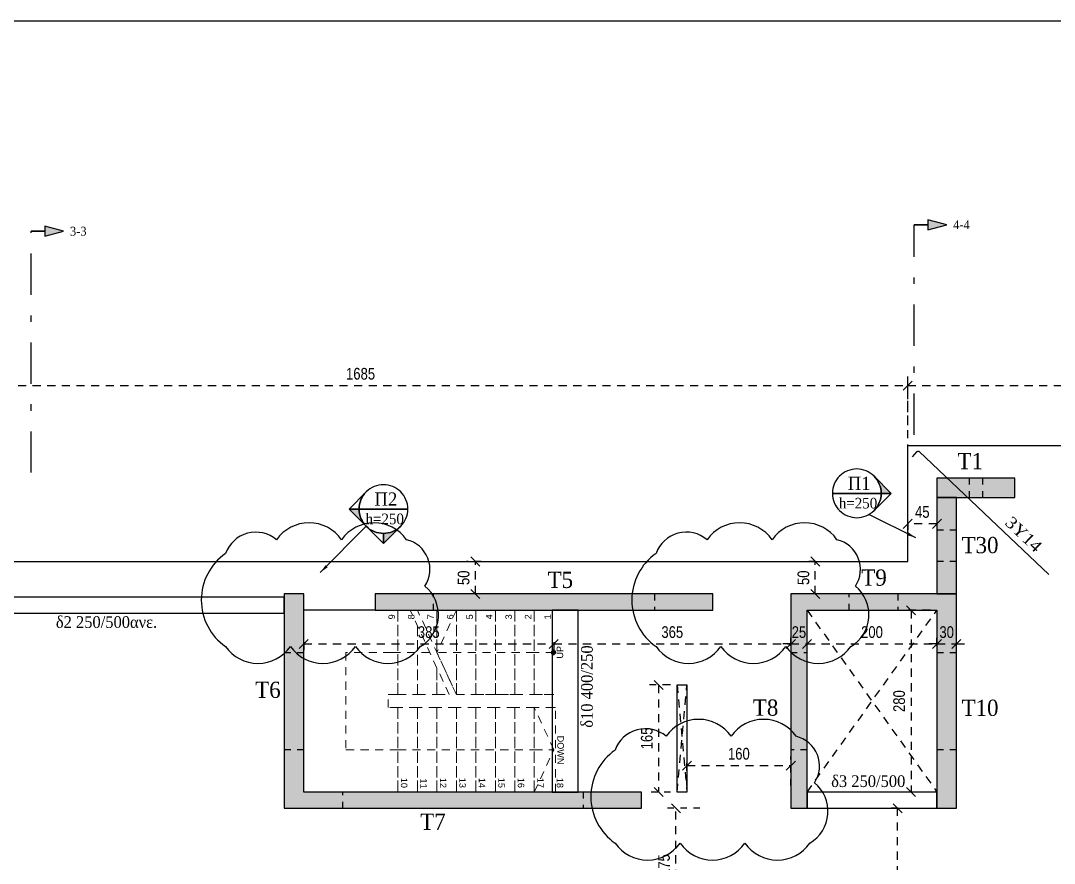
# Model space of a CAD drawing. Header units: millimetres. Extents: x -2171 to 1563, y -1758 to -1505.
# Drawn here: x 66.8 to 82.72, y -1603.23 to -1590.25 of the extents above; entities that cross this region are included whole.
import ezdxf
from ezdxf.enums import TextEntityAlignment as Align

# ---------------------------------------------------------------- set-up
doc = ezdxf.new("R2010")
doc.units = ezdxf.units.MM
doc.header["$PDMODE"] = 32
for name, pattern in [('DASHDOT', [25.4, 12.7, -6.35, 0, -6.35]), ('DASHED2', [0.375, 0.25, -0.125]), ('DOT', [0.025, 0, -0.025]), ('HIDDEN', [0.375, 0.25, -0.125]), ('HIDDEN2', [0.1875, 0.125, -0.0625])]:
    doc.linetypes.add(name, pattern=pattern)
doc.layers.get('Defpoints').update_dxf_attribs({"color": 6})
for name, color, linetype in [('-S_TEXT', 3, 'Continuous'), ('athinas comments', 10, 'Continuous'), ('DIASTASEIS', 7, 'Continuous'), ('Fill_Col', 7, 'Continuous'), ('Geo_Beam', 7, 'Continuous'), ('Geo_Col', 7, 'Continuous'), ('Geo_Lines', 7, 'Continuous'), ('Rods_Slab_0', 7, 'Continuous'), ('Sect_Line_Symbol', 7, 'Continuous'), ('STAIRS', 9, 'Continuous'), ('Text_Beam', 7, 'Continuous'), ('Text_Col_-1', 7, 'Continuous'), ('Text_Reinf_Slab_0', 7, 'Continuous'), ('Text_Slab', 7, 'Continuous')]:
    doc.layers.add(name, color=color, linetype=linetype)
doc.layers.add('A-ANNO-DIMS', color=1, linetype='Continuous', lineweight=9)
doc.styles.add('1-100', font='arial.ttf', dxfattribs={"width": 0.8})
doc.styles.add('GENERATED_STYLE_1', font='arial.ttf')
doc.styles.add('S1TmsNwRmn1088_b_934_161', font='times.ttf', dxfattribs={"width": 0.933629, "height": 0.10875})
doc.styles.add('S1TmsNwRmn11_b_1089_161', font='times.ttf', dxfattribs={"width": 1.089234, "height": 0.001087})
doc.styles.add('S1TmsNwRmn11_b_934_161', font='times.ttf', dxfattribs={"width": 0.933629, "height": 0.001087})
doc.styles.add('S1TmsNwRmn1359_b_934_161', font='times.ttf', dxfattribs={"width": 0.933629, "height": 0.135937})
doc.dimstyles.new('Copy of 1-100', dxfattribs={"dimtxt": 0.18, "dimasz": 0.14, "dimexe": 0.14, "dimexo": 0.1, "dimgap": 0.09, "dimtad": 1, "dimdec": 0, "dimlfac": 100, "dimrnd": 5, "dimzin": 5, "dimdsep": 46, "dimtxsty": '1-100', "dimblk": 'OBLIQUE', "dimcen": 0.09, "dimclrd": 1, "dimclre": 1, "dimclrt": 2, "dimadec": 0, "dimazin": 0, "dimtfac": 1, "dimtdec": 0, "dimtix": 1, "dimtmove": 2, "dimatfit": 3, "dimfxl": 5, "dimfxlon": 1, "dimtolj": 1, "dimtzin": 5, "dimarcsym": 0})

# ---------------------------------------------------------------- blocks, each defined once
blk = doc.blocks.new('Label_Όροφος 4-RC_XSN2633_1766')
at = {"layer": 'Text_Slab'}
blk.add_hatch(color=174, dxfattribs=at).paths.add_polyline_path([(0.177, 0.177, -0.198912), (0.25, 0), (0.354, 0)])
at = {"layer": 'Text_Slab', "color": 174}
for points in [[(-0.25, 0, 0.414214), (0, -0.25, 0.414214), (0.25, 0, 0.414214), (0, 0.25, 0.414214)], [(0.177, 0.177, -0.198912), (0.25, 0), (0.354, 0)], [(0.25, 0, -0.198912), (0.177, -0.177), (0.354, 0)]]:
    blk.add_lwpolyline(points, format="xyb", close=True, dxfattribs=at)
blk.add_lwpolyline([(0.25, 0), (-0.25, 0)], close=True, dxfattribs=at)
blk = doc.blocks.new('Label_Όροφος 4-RC_XSN2633_1767')
at = {"layer": 'Text_Slab'}
for points in [[(-0.177, -0.177, -0.198912), (-0.25, 0), (-0.354, 0)], [(0.177, -0.177, -0.198912), (0, -0.25), (0, -0.354)]]:
    blk.add_hatch(color=174, dxfattribs=at).paths.add_polyline_path(points)
at = {"layer": 'Text_Slab', "color": 174}
for points in [[(-0.25, 0, 0.414214), (0, -0.25, 0.414214), (0.25, 0, 0.414214), (0, 0.25, 0.414214)], [(-0.25, 0, -0.198912), (-0.177, 0.177), (-0.354, 0)], [(-0.177, -0.177, -0.198912), (-0.25, 0), (-0.354, 0)], [(0, -0.25, -0.198912), (-0.177, -0.177), (0, -0.354)], [(0.177, -0.177, -0.198912), (0, -0.25), (0, -0.354)]]:
    blk.add_lwpolyline(points, format="xyb", close=True, dxfattribs=at)
blk.add_lwpolyline([(0.25, 0), (-0.25, 0)], close=True, dxfattribs=at)
blk = doc.blocks.new('_Oblique')
at = {"color": 0, "linetype": 'ByBlock', "lineweight": -2}
blk.add_line((-0.5, -0.5), (0.5, 0.5), dxfattribs=at)
blk = doc.blocks.new('*D279')
at = {"layer": 'A-ANNO-DIMS', "color": 1, "linetype": 'HIDDEN', "lineweight": -2, "ltscale": 0.5, "transparency": 16777216}
blk.add_line((80.809, -1599.33), (80.37, -1599.33), dxfattribs=at)
at = {"layer": 'A-ANNO-DIMS', "color": 1, "linetype": 'DASHED2', "lineweight": -2, "ltscale": 0.5, "transparency": 16777216}
blk.add_line((80.51, -1599.33), (80.51, -1602.13), dxfattribs=at)
at = {"layer": 'A-ANNO-DIMS', "color": 1, "linetype": 'HIDDEN2', "lineweight": -2, "ltscale": 0.5, "transparency": 16777216}
blk.add_line((80.809, -1602.13), (80.37, -1602.13), dxfattribs=at)
at = {"layer": 'Defpoints', "color": 0, "ltscale": 0.5, "transparency": 16777216}
for p in [(80.909, -1599.33), (80.51, -1602.13), (80.909, -1602.13)]:
    blk.add_point(p, dxfattribs=at)
at = {"layer": 'A-ANNO-DIMS', "color": 1, "lineweight": -2, "ltscale": 0.5, "transparency": 16777216, "xscale": 0.14, "yscale": 0.14, "zscale": 0.14}
for p, rotation in [((80.51, -1599.33), 90), ((80.51, -1602.13), 270)]:
    blk.add_blockref('_Oblique', p, dxfattribs=dict(at, rotation=rotation))
at = {"layer": 'A-ANNO-DIMS', "color": 2, "ltscale": 0.5, "transparency": 16777216, "insert": (80.328, -1600.73), "char_height": 0.18, "attachment_point": 5, "rotation": 90, "style": '1-100'}
blk.add_mtext('\\A1;280', dxfattribs=at)
blk = doc.blocks.new('*D280')
at = {"layer": 'A-ANNO-DIMS', "color": 1, "linetype": 'HIDDEN', "lineweight": -2, "ltscale": 0.5, "transparency": 16777216}
blk.add_line((71.159, -1599.82), (71.159, -1599.99), dxfattribs=at)
at = {"layer": 'A-ANNO-DIMS', "color": 1, "linetype": 'DASHED2', "lineweight": -2, "ltscale": 0.5, "transparency": 16777216}
blk.add_line((71.159, -1599.85), (75.009, -1599.85), dxfattribs=at)
at = {"layer": 'A-ANNO-DIMS', "color": 1, "linetype": 'HIDDEN2', "lineweight": -2, "ltscale": 0.5, "transparency": 16777216}
blk.add_line((75.009, -1599.82), (75.009, -1599.99), dxfattribs=at)
at = {"layer": 'Defpoints', "color": 0, "ltscale": 0.5, "transparency": 16777216}
for p in [(71.159, -1599.72), (75.009, -1599.72), (75.009, -1599.85)]:
    blk.add_point(p, dxfattribs=at)
at = {"layer": 'A-ANNO-DIMS', "color": 1, "lineweight": -2, "ltscale": 0.5, "transparency": 16777216, "xscale": 0.14, "yscale": 0.14, "zscale": 0.14, "rotation": 180}
blk.add_blockref('_Oblique', (71.159, -1599.85), dxfattribs=at)
at = {"layer": 'A-ANNO-DIMS', "color": 1, "lineweight": -2, "ltscale": 0.5, "transparency": 16777216, "xscale": 0.14, "yscale": 0.14, "zscale": 0.14}
blk.add_blockref('_Oblique', (75.009, -1599.85), dxfattribs=at)
at = {"layer": 'A-ANNO-DIMS', "color": 2, "ltscale": 0.5, "transparency": 16777216, "insert": (73.084, -1599.668), "char_height": 0.18, "attachment_point": 5, "style": '1-100'}
blk.add_mtext('\\A1;385', dxfattribs=at)
blk = doc.blocks.new('*D281')
at = {"layer": 'A-ANNO-DIMS', "color": 1, "linetype": 'HIDDEN2', "lineweight": -2, "ltscale": 0.5, "transparency": 16777216}
blk.add_line((78.659, -1599.88), (78.659, -1599.71), dxfattribs=at)
at = {"layer": 'A-ANNO-DIMS', "color": 1, "linetype": 'HIDDEN', "lineweight": -2, "ltscale": 0.5, "transparency": 16777216}
blk.add_line((75.009, -1599.82), (75.009, -1599.99), dxfattribs=at)
at = {"layer": 'A-ANNO-DIMS', "color": 1, "linetype": 'DASHED2', "lineweight": -2, "ltscale": 0.5, "transparency": 16777216}
blk.add_line((75.009, -1599.85), (78.659, -1599.85), dxfattribs=at)
at = {"layer": 'Defpoints', "color": 0, "ltscale": 0.5, "transparency": 16777216}
for p in [(75.009, -1599.72), (78.659, -1599.85), (78.659, -1599.98)]:
    blk.add_point(p, dxfattribs=at)
at = {"layer": 'A-ANNO-DIMS', "color": 1, "lineweight": -2, "ltscale": 0.5, "transparency": 16777216, "xscale": 0.14, "yscale": 0.14, "zscale": 0.14, "rotation": 180}
blk.add_blockref('_Oblique', (75.009, -1599.85), dxfattribs=at)
at = {"layer": 'A-ANNO-DIMS', "color": 1, "lineweight": -2, "ltscale": 0.5, "transparency": 16777216, "xscale": 0.14, "yscale": 0.14, "zscale": 0.14}
blk.add_blockref('_Oblique', (78.659, -1599.85), dxfattribs=at)
at = {"layer": 'A-ANNO-DIMS', "color": 2, "ltscale": 0.5, "transparency": 16777216, "insert": (76.834, -1599.668), "char_height": 0.18, "attachment_point": 5, "style": '1-100'}
blk.add_mtext('\\A1;365', dxfattribs=at)
blk = doc.blocks.new('*D282')
at = {"layer": 'A-ANNO-DIMS', "color": 1, "linetype": 'HIDDEN', "lineweight": -2, "ltscale": 0.5, "transparency": 16777216}
blk.add_line((78.659, -1599.88), (78.659, -1599.71), dxfattribs=at)
at = {"layer": 'A-ANNO-DIMS', "color": 1, "linetype": 'HIDDEN2', "lineweight": -2, "ltscale": 0.5, "transparency": 16777216}
blk.add_line((78.909, -1599.88), (78.909, -1599.71), dxfattribs=at)
at = {"layer": 'A-ANNO-DIMS', "color": 1, "linetype": 'DASHED2', "lineweight": -2, "ltscale": 0.5, "transparency": 16777216}
for p, q in [((78.659, -1599.85), (78.519, -1599.85)), ((78.659, -1599.85), (78.909, -1599.85)), ((78.909, -1599.85), (79.049, -1599.85))]:
    blk.add_line(p, q, dxfattribs=at)
at = {"layer": 'Defpoints', "color": 0, "ltscale": 0.5, "transparency": 16777216}
for p in [(78.909, -1599.85), (78.659, -1599.98), (78.909, -1599.98)]:
    blk.add_point(p, dxfattribs=at)
at = {"layer": 'A-ANNO-DIMS', "color": 1, "lineweight": -2, "ltscale": 0.5, "transparency": 16777216, "xscale": 0.14, "yscale": 0.14, "zscale": 0.14}
blk.add_blockref('_Oblique', (78.659, -1599.85), dxfattribs=at)
at = {"layer": 'A-ANNO-DIMS', "color": 1, "lineweight": -2, "ltscale": 0.5, "transparency": 16777216, "xscale": 0.14, "yscale": 0.14, "zscale": 0.14, "rotation": 180}
blk.add_blockref('_Oblique', (78.909, -1599.85), dxfattribs=at)
at = {"layer": 'A-ANNO-DIMS', "color": 2, "ltscale": 0.5, "transparency": 16777216, "insert": (78.784, -1599.668), "char_height": 0.18, "attachment_point": 5, "style": '1-100'}
blk.add_mtext('\\A1;25', dxfattribs=at)
blk = doc.blocks.new('*D283')
at = {"layer": 'A-ANNO-DIMS', "color": 1, "linetype": 'HIDDEN', "lineweight": -2, "ltscale": 0.5, "transparency": 16777216}
blk.add_line((78.909, -1599.88), (78.909, -1599.71), dxfattribs=at)
at = {"layer": 'A-ANNO-DIMS', "color": 1, "linetype": 'HIDDEN2', "lineweight": -2, "ltscale": 0.5, "transparency": 16777216}
blk.add_line((80.909, -1599.88), (80.909, -1599.71), dxfattribs=at)
at = {"layer": 'A-ANNO-DIMS', "color": 1, "linetype": 'DASHED2', "lineweight": -2, "ltscale": 0.5, "transparency": 16777216}
blk.add_line((78.909, -1599.85), (80.909, -1599.85), dxfattribs=at)
at = {"layer": 'Defpoints', "color": 0, "ltscale": 0.5, "transparency": 16777216}
for p in [(80.909, -1599.85), (78.909, -1599.98), (80.909, -1599.98)]:
    blk.add_point(p, dxfattribs=at)
at = {"layer": 'A-ANNO-DIMS', "color": 1, "lineweight": -2, "ltscale": 0.5, "transparency": 16777216, "xscale": 0.14, "yscale": 0.14, "zscale": 0.14, "rotation": 180}
blk.add_blockref('_Oblique', (78.909, -1599.85), dxfattribs=at)
at = {"layer": 'A-ANNO-DIMS', "color": 1, "lineweight": -2, "ltscale": 0.5, "transparency": 16777216, "xscale": 0.14, "yscale": 0.14, "zscale": 0.14}
blk.add_blockref('_Oblique', (80.909, -1599.85), dxfattribs=at)
at = {"layer": 'A-ANNO-DIMS', "color": 2, "ltscale": 0.5, "transparency": 16777216, "insert": (79.909, -1599.668), "char_height": 0.18, "attachment_point": 5, "style": '1-100'}
blk.add_mtext('\\A1;200', dxfattribs=at)
blk = doc.blocks.new('*D284')
at = {"layer": 'A-ANNO-DIMS', "color": 1, "linetype": 'HIDDEN', "lineweight": -2, "ltscale": 0.5, "transparency": 16777216}
blk.add_line((80.909, -1599.88), (80.909, -1599.71), dxfattribs=at)
at = {"layer": 'A-ANNO-DIMS', "color": 1, "linetype": 'HIDDEN2', "lineweight": -2, "ltscale": 0.5, "transparency": 16777216}
blk.add_line((81.209, -1599.88), (81.209, -1599.71), dxfattribs=at)
at = {"layer": 'A-ANNO-DIMS', "color": 1, "linetype": 'DASHED2', "lineweight": -2, "ltscale": 0.5, "transparency": 16777216}
for p, q in [((80.909, -1599.85), (80.769, -1599.85)), ((80.909, -1599.85), (81.209, -1599.85)), ((81.209, -1599.85), (81.349, -1599.85))]:
    blk.add_line(p, q, dxfattribs=at)
at = {"layer": 'Defpoints', "color": 0, "ltscale": 0.5, "transparency": 16777216}
for p in [(81.209, -1599.85), (80.909, -1599.98), (81.209, -1599.98)]:
    blk.add_point(p, dxfattribs=at)
at = {"layer": 'A-ANNO-DIMS', "color": 1, "lineweight": -2, "ltscale": 0.5, "transparency": 16777216, "xscale": 0.14, "yscale": 0.14, "zscale": 0.14}
blk.add_blockref('_Oblique', (80.909, -1599.85), dxfattribs=at)
at = {"layer": 'A-ANNO-DIMS', "color": 1, "lineweight": -2, "ltscale": 0.5, "transparency": 16777216, "xscale": 0.14, "yscale": 0.14, "zscale": 0.14, "rotation": 180}
blk.add_blockref('_Oblique', (81.209, -1599.85), dxfattribs=at)
at = {"layer": 'A-ANNO-DIMS', "color": 2, "ltscale": 0.5, "transparency": 16777216, "insert": (81.059, -1599.668), "char_height": 0.18, "attachment_point": 5, "style": '1-100'}
blk.add_mtext('\\A1;30', dxfattribs=at)
blk = doc.blocks.new('*D286')
at = {"layer": 'A-ANNO-DIMS', "color": 1, "linetype": 'HIDDEN2', "lineweight": -2, "ltscale": 0.5, "transparency": 16777216}
blk.add_line((77.259, -1602.38), (76.75, -1602.38), dxfattribs=at)
at = {"layer": 'A-ANNO-DIMS', "color": 1, "linetype": 'DASHED2', "lineweight": -2, "ltscale": 0.5, "transparency": 16777216}
blk.add_line((76.89, -1604.13), (76.89, -1602.38), dxfattribs=at)
at = {"layer": 'A-ANNO-DIMS', "color": 1, "linetype": 'HIDDEN', "lineweight": -2, "ltscale": 0.5, "transparency": 16777216}
blk.add_line((77.259, -1604.13), (76.75, -1604.13), dxfattribs=at)
at = {"layer": 'Defpoints', "color": 0, "ltscale": 0.5, "transparency": 16777216}
for p in [(76.89, -1602.38), (77.359, -1602.38), (77.359, -1604.13)]:
    blk.add_point(p, dxfattribs=at)
at = {"layer": 'A-ANNO-DIMS', "color": 1, "lineweight": -2, "ltscale": 0.5, "transparency": 16777216, "xscale": 0.14, "yscale": 0.14, "zscale": 0.14}
for p, rotation in [((76.89, -1602.38), 90), ((76.89, -1604.13), 270)]:
    blk.add_blockref('_Oblique', p, dxfattribs=dict(at, rotation=rotation))
at = {"layer": 'A-ANNO-DIMS', "color": 2, "ltscale": 0.5, "transparency": 16777216, "insert": (76.708, -1603.255), "char_height": 0.18, "attachment_point": 5, "rotation": 90, "style": '1-100'}
blk.add_mtext('\\A1;175', dxfattribs=at)
blk = doc.blocks.new('*D300')
at = {"layer": 'A-ANNO-DIMS', "color": 1, "linetype": 'HIDDEN', "lineweight": -2, "ltscale": 0.5, "transparency": 16777216}
blk.add_line((77.059, -1602.03), (77.059, -1601.584), dxfattribs=at)
at = {"layer": 'A-ANNO-DIMS', "color": 1, "linetype": 'HIDDEN2', "lineweight": -2, "ltscale": 0.5, "transparency": 16777216}
blk.add_line((78.659, -1602.03), (78.659, -1601.584), dxfattribs=at)
at = {"layer": 'A-ANNO-DIMS', "color": 1, "linetype": 'DASHED2', "lineweight": -2, "ltscale": 0.5, "transparency": 16777216}
blk.add_line((77.059, -1601.724), (78.659, -1601.724), dxfattribs=at)
at = {"layer": 'Defpoints', "color": 0, "ltscale": 0.5, "transparency": 16777216}
for p in [(78.659, -1601.724), (77.059, -1602.13), (78.659, -1602.13)]:
    blk.add_point(p, dxfattribs=at)
at = {"layer": 'A-ANNO-DIMS', "color": 1, "lineweight": -2, "ltscale": 0.5, "transparency": 16777216, "xscale": 0.14, "yscale": 0.14, "zscale": 0.14, "rotation": 180}
blk.add_blockref('_Oblique', (77.059, -1601.724), dxfattribs=at)
at = {"layer": 'A-ANNO-DIMS', "color": 1, "lineweight": -2, "ltscale": 0.5, "transparency": 16777216, "xscale": 0.14, "yscale": 0.14, "zscale": 0.14}
blk.add_blockref('_Oblique', (78.659, -1601.724), dxfattribs=at)
at = {"layer": 'A-ANNO-DIMS', "color": 2, "ltscale": 0.5, "transparency": 16777216, "insert": (77.859, -1601.542), "char_height": 0.18, "attachment_point": 5, "style": '1-100'}
blk.add_mtext('\\A1;160', dxfattribs=at)
blk = doc.blocks.new('*D301')
at = {"layer": 'A-ANNO-DIMS', "color": 1, "linetype": 'HIDDEN', "lineweight": -2, "ltscale": 0.5, "transparency": 16777216}
blk.add_line((76.809, -1600.48), (76.484, -1600.48), dxfattribs=at)
at = {"layer": 'A-ANNO-DIMS', "color": 1, "linetype": 'DASHED2', "lineweight": -2, "ltscale": 0.5, "transparency": 16777216}
blk.add_line((76.624, -1600.48), (76.624, -1602.13), dxfattribs=at)
at = {"layer": 'A-ANNO-DIMS', "color": 1, "linetype": 'HIDDEN2', "lineweight": -2, "ltscale": 0.5, "transparency": 16777216}
blk.add_line((76.809, -1602.13), (76.484, -1602.13), dxfattribs=at)
at = {"layer": 'Defpoints', "color": 0, "ltscale": 0.5, "transparency": 16777216}
for p in [(76.909, -1600.48), (76.624, -1602.13), (76.909, -1602.13)]:
    blk.add_point(p, dxfattribs=at)
at = {"layer": 'A-ANNO-DIMS', "color": 1, "lineweight": -2, "ltscale": 0.5, "transparency": 16777216, "xscale": 0.14, "yscale": 0.14, "zscale": 0.14}
for p, rotation in [((76.624, -1600.48), 90), ((76.624, -1602.13), 270)]:
    blk.add_blockref('_Oblique', p, dxfattribs=dict(at, rotation=rotation))
at = {"layer": 'A-ANNO-DIMS', "color": 2, "ltscale": 0.5, "transparency": 16777216, "insert": (76.442, -1601.305), "char_height": 0.18, "attachment_point": 5, "rotation": 90, "style": '1-100'}
blk.add_mtext('\\A1;165', dxfattribs=at)
blk = doc.blocks.new('*D706')
at = {"layer": 'Defpoints', "color": 0, "ltscale": 0.5, "transparency": 16777216}
for p in [(73.803, -1598.58), (73.993, -1598.58), (73.993, -1599.08)]:
    blk.add_point(p, dxfattribs=at)
at = {"layer": 'DIASTASEIS', "color": 1, "linetype": 'HIDDEN2', "lineweight": -2, "ltscale": 0.5, "transparency": 16777216}
blk.add_line((73.893, -1598.58), (73.663, -1598.58), dxfattribs=at)
at = {"layer": 'DIASTASEIS', "color": 1, "linetype": 'DASHED2', "lineweight": -2, "ltscale": 0.5, "transparency": 16777216}
blk.add_line((73.803, -1599.08), (73.803, -1598.58), dxfattribs=at)
at = {"layer": 'DIASTASEIS', "color": 1, "linetype": 'HIDDEN', "lineweight": -2, "ltscale": 0.5, "transparency": 16777216}
blk.add_line((73.893, -1599.08), (73.663, -1599.08), dxfattribs=at)
at = {"layer": 'DIASTASEIS', "color": 1, "lineweight": -2, "ltscale": 0.5, "transparency": 16777216, "xscale": 0.14, "yscale": 0.14, "zscale": 0.14}
for p, rotation in [((73.803, -1598.58), 90), ((73.803, -1599.08), 270)]:
    blk.add_blockref('_Oblique', p, dxfattribs=dict(at, rotation=rotation))
at = {"layer": 'DIASTASEIS', "color": 2, "ltscale": 0.5, "transparency": 16777216, "insert": (73.621, -1598.83), "char_height": 0.18, "attachment_point": 5, "rotation": 90, "style": '1-100'}
blk.add_mtext('\\A1;50', dxfattribs=at)
blk = doc.blocks.new('*D707')
at = {"layer": 'Defpoints', "color": 0, "ltscale": 0.5, "transparency": 16777216}
for p in [(79.036, -1598.58), (79.109, -1598.58), (79.109, -1599.08)]:
    blk.add_point(p, dxfattribs=at)
at = {"layer": 'DIASTASEIS', "color": 1, "linetype": 'HIDDEN2', "lineweight": -2, "ltscale": 0.5, "transparency": 16777216}
blk.add_line((79.036, -1598.58), (78.896, -1598.58), dxfattribs=at)
at = {"layer": 'DIASTASEIS', "color": 1, "linetype": 'DASHED2', "lineweight": -2, "ltscale": 0.5, "transparency": 16777216}
blk.add_line((79.036, -1599.08), (79.036, -1598.58), dxfattribs=at)
at = {"layer": 'DIASTASEIS', "color": 1, "linetype": 'HIDDEN', "lineweight": -2, "ltscale": 0.5, "transparency": 16777216}
blk.add_line((79.036, -1599.08), (78.896, -1599.08), dxfattribs=at)
at = {"layer": 'DIASTASEIS', "color": 1, "lineweight": -2, "ltscale": 0.5, "transparency": 16777216, "xscale": 0.14, "yscale": 0.14, "zscale": 0.14}
for p, rotation in [((79.036, -1598.58), 90), ((79.036, -1599.08), 270)]:
    blk.add_blockref('_Oblique', p, dxfattribs=dict(at, rotation=rotation))
at = {"layer": 'DIASTASEIS', "color": 2, "ltscale": 0.5, "transparency": 16777216, "insert": (78.854, -1598.83), "char_height": 0.18, "attachment_point": 5, "rotation": 90, "style": '1-100'}
blk.add_mtext('\\A1;50', dxfattribs=at)
blk = doc.blocks.new('*D708')
at = {"layer": 'Defpoints', "color": 0, "ltscale": 0.5, "transparency": 16777216}
for p in [(80.459, -1597.932), (80.459, -1597.999), (80.909, -1597.932)]:
    blk.add_point(p, dxfattribs=at)
at = {"layer": 'DIASTASEIS', "color": 1, "linetype": 'HIDDEN2', "lineweight": -2, "ltscale": 0.5, "transparency": 16777216}
blk.add_line((80.459, -1597.999), (80.459, -1598.139), dxfattribs=at)
at = {"layer": 'DIASTASEIS', "color": 1, "linetype": 'DASHED2', "lineweight": -2, "ltscale": 0.5, "transparency": 16777216}
blk.add_line((80.909, -1597.999), (80.459, -1597.999), dxfattribs=at)
at = {"layer": 'DIASTASEIS', "color": 1, "linetype": 'HIDDEN', "lineweight": -2, "ltscale": 0.5, "transparency": 16777216}
blk.add_line((80.909, -1597.999), (80.909, -1598.139), dxfattribs=at)
at = {"layer": 'DIASTASEIS', "color": 1, "lineweight": -2, "ltscale": 0.5, "transparency": 16777216, "xscale": 0.14, "yscale": 0.14, "zscale": 0.14, "rotation": 180}
blk.add_blockref('_Oblique', (80.459, -1597.999), dxfattribs=at)
at = {"layer": 'DIASTASEIS', "color": 1, "lineweight": -2, "ltscale": 0.5, "transparency": 16777216, "xscale": 0.14, "yscale": 0.14, "zscale": 0.14}
blk.add_blockref('_Oblique', (80.909, -1597.999), dxfattribs=at)
at = {"layer": 'DIASTASEIS', "color": 2, "ltscale": 0.5, "transparency": 16777216, "insert": (80.684, -1597.818), "char_height": 0.18, "attachment_point": 5, "style": '1-100'}
blk.add_mtext('\\A1;45', dxfattribs=at)
blk = doc.blocks.new('*D717')
at = {"layer": 'Defpoints', "color": 0, "ltscale": 0.5, "transparency": 16777216}
for p in [(80.459, -1595.871), (63.609, -1598.58), (80.459, -1598.58)]:
    blk.add_point(p, dxfattribs=at)
at = {"layer": 'DIASTASEIS', "color": 1, "linetype": 'HIDDEN', "lineweight": -2, "ltscale": 0.5, "transparency": 16777216}
blk.add_line((63.609, -1598.48), (63.609, -1595.731), dxfattribs=at)
at = {"layer": 'DIASTASEIS', "color": 1, "linetype": 'HIDDEN2', "lineweight": -2, "ltscale": 0.5, "transparency": 16777216}
blk.add_line((80.459, -1598.48), (80.459, -1595.731), dxfattribs=at)
at = {"layer": 'DIASTASEIS', "color": 1, "linetype": 'DASHED2', "lineweight": -2, "ltscale": 0.5, "transparency": 16777216}
blk.add_line((63.609, -1595.871), (80.459, -1595.871), dxfattribs=at)
at = {"layer": 'DIASTASEIS', "color": 1, "lineweight": -2, "ltscale": 0.5, "transparency": 16777216, "xscale": 0.14, "yscale": 0.14, "zscale": 0.14, "rotation": 180}
blk.add_blockref('_Oblique', (63.609, -1595.871), dxfattribs=at)
at = {"layer": 'DIASTASEIS', "color": 1, "lineweight": -2, "ltscale": 0.5, "transparency": 16777216, "xscale": 0.14, "yscale": 0.14, "zscale": 0.14}
blk.add_blockref('_Oblique', (80.459, -1595.871), dxfattribs=at)
at = {"layer": 'DIASTASEIS', "color": 2, "ltscale": 0.5, "transparency": 16777216, "insert": (72.034, -1595.689), "char_height": 0.18, "attachment_point": 5, "style": '1-100'}
blk.add_mtext('\\A1;1685', dxfattribs=at)
blk = doc.blocks.new('*D718')
at = {"layer": 'Defpoints', "color": 0, "ltscale": 0.5, "transparency": 16777216}
for p in [(92.468, -1595.871), (92.468, -1596.794), (80.459, -1598.58)]:
    blk.add_point(p, dxfattribs=at)
at = {"layer": 'DIASTASEIS', "color": 1, "linetype": 'HIDDEN', "lineweight": -2, "ltscale": 0.5, "transparency": 16777216}
blk.add_line((80.459, -1598.48), (80.459, -1595.731), dxfattribs=at)
at = {"layer": 'DIASTASEIS', "color": 1, "linetype": 'HIDDEN2', "lineweight": -2, "ltscale": 0.5, "transparency": 16777216}
blk.add_line((92.468, -1596.694), (92.468, -1595.731), dxfattribs=at)
at = {"layer": 'DIASTASEIS', "color": 1, "linetype": 'DASHED2', "lineweight": -2, "ltscale": 0.5, "transparency": 16777216}
blk.add_line((80.459, -1595.871), (92.468, -1595.871), dxfattribs=at)
at = {"layer": 'DIASTASEIS', "color": 1, "lineweight": -2, "ltscale": 0.5, "transparency": 16777216, "xscale": 0.14, "yscale": 0.14, "zscale": 0.14, "rotation": 180}
blk.add_blockref('_Oblique', (80.459, -1595.871), dxfattribs=at)
at = {"layer": 'DIASTASEIS', "color": 1, "lineweight": -2, "ltscale": 0.5, "transparency": 16777216, "xscale": 0.14, "yscale": 0.14, "zscale": 0.14}
blk.add_blockref('_Oblique', (92.468, -1595.871), dxfattribs=at)
at = {"layer": 'DIASTASEIS', "color": 2, "ltscale": 0.5, "transparency": 16777216, "insert": (86.464, -1595.689), "char_height": 0.18, "attachment_point": 5, "style": '1-100'}
blk.add_mtext('\\A1;1200', dxfattribs=at)
blk = doc.blocks.new('*D723')
at = {"layer": 'Defpoints', "color": 0, "ltscale": 0.5, "transparency": 16777216}
for p in [(80.303, -1602.38), (80.407, -1602.38), (80.407, -1606.548)]:
    blk.add_point(p, dxfattribs=at)
at = {"layer": 'DIASTASEIS', "color": 1, "linetype": 'HIDDEN2', "lineweight": -2, "ltscale": 0.5, "transparency": 16777216}
blk.add_line((80.307, -1602.38), (80.163, -1602.38), dxfattribs=at)
at = {"layer": 'DIASTASEIS', "color": 1, "linetype": 'DASHED2', "lineweight": -2, "ltscale": 0.5, "transparency": 16777216}
blk.add_line((80.303, -1606.548), (80.303, -1602.38), dxfattribs=at)
at = {"layer": 'DIASTASEIS', "color": 1, "linetype": 'HIDDEN', "lineweight": -2, "ltscale": 0.5, "transparency": 16777216}
blk.add_line((80.307, -1606.548), (80.163, -1606.548), dxfattribs=at)
at = {"layer": 'DIASTASEIS', "color": 1, "lineweight": -2, "ltscale": 0.5, "transparency": 16777216, "xscale": 0.14, "yscale": 0.14, "zscale": 0.14}
for p, rotation in [((80.303, -1602.38), 90), ((80.303, -1606.548), 270)]:
    blk.add_blockref('_Oblique', p, dxfattribs=dict(at, rotation=rotation))
at = {"layer": 'DIASTASEIS', "color": 2, "ltscale": 0.5, "transparency": 16777216, "insert": (80.121, -1604.464), "char_height": 0.18, "attachment_point": 5, "rotation": 90, "style": '1-100'}
blk.add_mtext('\\A1;415', dxfattribs=at)

msp = doc.modelspace()

# ---------------------------------------------------------------- hatches: boundary and pattern name
at = {"layer": 'Fill_Col'}
for points in [[(80.9093, -1597.5943), (82.1093, -1597.5943), (82.1093, -1597.2943), (80.9093, -1597.2943)], [(81.2093, -1599.0797), (81.2093, -1597.5943), (80.9093, -1597.5943), (80.9093, -1599.0797)], [(71.1593, -1602.1297), (71.1593, -1599.0797), (70.8593, -1599.0797), (70.8593, -1602.3797), (71.0093, -1602.2547)], [(72.2593, -1599.3297), (77.4596, -1599.3297), (77.4596, -1599.0797), (72.2593, -1599.0797)], [(78.9093, -1602.3797), (78.9093, -1599.3297), (78.7843, -1599.2047), (78.6593, -1599.0797), (78.6593, -1602.3797)], [(78.9093, -1599.3297), (80.9093, -1599.3297), (81.0593, -1599.2047), (81.2093, -1599.0797), (78.6593, -1599.0797), (78.7843, -1599.2047)], [(81.2093, -1602.3797), (81.2093, -1599.0797), (81.0593, -1599.2047), (80.9093, -1599.3297), (80.9093, -1602.3797)], [(70.8593, -1602.3797), (76.3593, -1602.3797), (76.3593, -1602.1297), (71.1593, -1602.1297), (71.0093, -1602.2547)]]:
    msp.add_hatch(color=252, dxfattribs=at).paths.add_polyline_path(points)
at = {"layer": 'Sect_Line_Symbol'}
for points in [[(66.9593, -1593.4923), (67.1696, -1593.4923), (67.1696, -1593.5699), (67.4593, -1593.4923), (67.1696, -1593.4147), (67.1696, -1593.4923)], [(80.5593, -1593.3923), (80.7696, -1593.3923), (80.7696, -1593.4699), (81.0593, -1593.3923), (80.7696, -1593.3147), (80.7696, -1593.3923)]]:
    msp.add_hatch(color=2, dxfattribs=at).paths.add_polyline_path(points)
at = {"layer": 'STAIRS', "linetype": 'HIDDEN2', "lineweight": 13}
msp.add_hatch(color=8, dxfattribs=at).paths.add_polyline_path([(75.0094, -1599.9422, 1), (75.0094, -1600.0172, 1)])

# ---------------------------------------------------------------- linework, layer by layer
at = {"layer": '-S_TEXT', "ltscale": 5}
msp.add_lwpolyline([(52.3264, -1590.2497), (110.4739, -1590.2497), (110.4739, -1630.2944), (52.3264, -1630.2944)], close=True, dxfattribs=at)
at = {"color": 2, "linetype": 'HIDDEN', "ltscale": 0.5}
for p, q in [((78.9093, -1599.3297), (80.9093, -1602.13)), ((78.9093, -1602.13), (80.9093, -1599.3297)), ((76.9094, -1600.4797), (77.0594, -1602.1297)), ((76.9094, -1602.1297), (77.0594, -1600.4797))]:
    msp.add_line(p, q, dxfattribs=at)
at = {"layer": 'athinas comments'}
for points in [[(69.9543, -1599.8895, 0.5205671), (70.9543, -1599.8895, 0.5205671), (71.9543, -1599.8895, 0.5205671), (72.9543, -1599.8895, 0.5205671), (73.0248, -1598.96, 0.5205671), (72.7412, -1598.2436, 0.5205671), (71.7412, -1598.2436, 0.5205671), (70.7412, -1598.2436, 0.5205671), (69.9543, -1598.4567, 0.5205671)], [(76.5833, -1599.8895, 0.5205671), (77.5833, -1599.8895, 0.5205671), (78.5833, -1599.8895, 0.5205671), (79.5833, -1599.8895, 0.5205671), (79.6538, -1598.96, 0.5205671), (79.3703, -1598.2436, 0.5205671), (78.3703, -1598.2436, 0.5205671), (77.3703, -1598.2436, 0.5205671), (76.5833, -1598.4567, 0.5205671)], [(75.9529, -1602.9172, 0.5205671), (76.9529, -1602.9172, 0.5205671), (77.9529, -1602.9172, 0.5205671), (78.9529, -1602.9172, 0.5205671), (79.0235, -1601.9877, 0.5205671), (78.7399, -1601.2713, 0.5205671), (77.7399, -1601.2713, 0.5205671), (76.7399, -1601.2713, 0.5205671), (75.9529, -1601.4844, 0.5205671)]]:
    msp.add_lwpolyline(points, format="xyb", close=True, dxfattribs=at)
at = {"layer": 'Geo_Beam', "color": 94, "ltscale": 0.5}
msp.add_line((72.2593, -1599.3297), (71.1593, -1599.3297), dxfattribs=at)
at = {"layer": 'Geo_Beam', "color": 94}
for points in [[(64.8094, -1599.3769), (70.8593, -1599.3769), (70.8593, -1599.1269), (64.8094, -1599.1269)], [(75.3843, -1602.1297), (75.3843, -1599.3297), (74.9843, -1599.3297), (74.9843, -1602.1297)], [(78.9093, -1602.3797), (80.9093, -1602.3797), (80.9093, -1602.1297), (78.9093, -1602.1297)]]:
    msp.add_lwpolyline(points, close=True, dxfattribs=at)
at = {"layer": 'Geo_Col', "color": 94}
for points in [[(80.9093, -1597.5943), (82.1093, -1597.5943), (82.1093, -1597.2943), (80.9093, -1597.2943)], [(81.2093, -1599.0797), (81.2093, -1597.5943), (80.9093, -1597.5943), (80.9093, -1599.0797)], [(72.2593, -1599.3297), (77.4596, -1599.3297), (77.4596, -1599.0797), (72.2593, -1599.0797)]]:
    msp.add_lwpolyline(points, close=True, dxfattribs=at)
at = {"layer": 'Geo_Col', "color": 94, "linetype": 'DOT'}
for points in [[(80.9093, -1597.5943), (81.4093, -1597.5943), (81.4093, -1597.2943), (80.9093, -1597.2943)], [(82.1093, -1597.2943), (81.6093, -1597.2943), (81.6093, -1597.5943), (82.1093, -1597.5943)], [(80.9093, -1597.5943), (80.9093, -1598.0943), (81.2093, -1598.0943), (81.2093, -1597.5943)], [(81.2093, -1599.0797), (81.2093, -1598.5797), (80.9093, -1598.5797), (80.9093, -1599.0797)], [(70.8593, -1599.0797), (70.8593, -1599.9797), (71.1593, -1599.9797), (71.1593, -1599.0797)], [(72.2593, -1599.3297), (73.1593, -1599.3297), (73.1593, -1599.0797), (72.2593, -1599.0797)], [(77.4596, -1599.0797), (76.5596, -1599.0797), (76.5596, -1599.3297), (77.4596, -1599.3297)], [(78.6593, -1599.0797), (78.6593, -1599.9797), (78.9093, -1599.9797), (78.9093, -1599.3297), (79.5593, -1599.3297), (79.5593, -1599.0797)], [(81.2093, -1599.0797), (80.3093, -1599.0797), (80.3093, -1599.3297), (80.9093, -1599.3297), (80.9093, -1599.9797), (81.2093, -1599.9797)], [(70.8593, -1602.3797), (71.7593, -1602.3797), (71.7593, -1602.1297), (71.1593, -1602.1297), (71.1593, -1601.4797), (70.8593, -1601.4797)], [(78.9093, -1602.3797), (78.9093, -1601.4797), (78.6593, -1601.4797), (78.6593, -1602.3797)], [(81.2093, -1602.3797), (81.2093, -1601.4797), (80.9093, -1601.4797), (80.9093, -1602.3797)], [(76.3593, -1602.1297), (75.4593, -1602.1297), (75.4593, -1602.3797), (76.3593, -1602.3797)]]:
    msp.add_lwpolyline(points, close=True, dxfattribs=at)
at = {"layer": 'Geo_Col', "color": 94}
for points in [[(71.1593, -1599.0797), (70.8593, -1599.0797)], [(70.8593, -1599.0797), (70.8593, -1602.3797)], [(71.1593, -1602.1297), (71.1593, -1599.0797)], [(78.6593, -1599.0797), (78.6593, -1602.3797)], [(81.2093, -1599.0797), (78.6593, -1599.0797)], [(81.2093, -1602.3797), (81.2093, -1599.0797)], [(78.9093, -1602.3797), (78.9093, -1599.3297)], [(78.9093, -1599.3297), (80.9093, -1599.3297)], [(80.9093, -1599.3297), (80.9093, -1602.3797)], [(76.3593, -1602.1297), (71.1593, -1602.1297)], [(76.3593, -1602.3797), (76.3593, -1602.1297)], [(70.8593, -1602.3797), (76.3593, -1602.3797)], [(78.6593, -1602.3797), (78.9093, -1602.3797)], [(80.9093, -1602.3797), (81.2093, -1602.3797)]]:
    msp.add_lwpolyline(points, dxfattribs=at)
at = {"layer": 'Geo_Lines', "color": 94}
msp.add_lwpolyline([(63.6094, -1598.5797), (80.4594, -1598.5797), (80.4594, -1596.7943), (92.4681, -1596.7943, -0.327229)], format="xyb", dxfattribs=at)
for points in [[(78.9093, -1599.3297), (80.9093, -1599.3297), (80.9093, -1602.13), (78.9093, -1602.13)], [(76.9094, -1600.4797), (77.0594, -1600.4797), (77.0594, -1602.1297), (76.9094, -1602.1297)]]:
    msp.add_lwpolyline(points, close=True, dxfattribs=at)
at = {"layer": 'Rods_Slab_0', "color": 7}
msp.add_lwpolyline([(80.5304, -1596.9655), (80.6062, -1596.8858), (80.6091, -1596.8832), (80.6125, -1596.8813), (80.6163, -1596.8801), (80.6201, -1596.8796), (80.6241, -1596.8799), (80.6278, -1596.8809), (80.6313, -1596.8827), (80.6344, -1596.8851), (82.6312, -1598.7804)], dxfattribs=at)
at = {"layer": 'Sect_Line_Symbol', "color": 2}
for points in [[(66.9593, -1593.4923), (67.1696, -1593.4923), (67.1696, -1593.5699), (67.4593, -1593.4923), (67.1696, -1593.4147), (67.1696, -1593.4923)], [(80.5593, -1593.3923), (80.7696, -1593.3923), (80.7696, -1593.4699), (81.0593, -1593.3923), (80.7696, -1593.3147), (80.7696, -1593.3923)]]:
    msp.add_lwpolyline(points, close=True, dxfattribs=at)
at = {"layer": 'Sect_Line_Symbol', "color": 2, "linetype": 'DASHDOT', "ltscale": 0.05}
for points in [[(80.5593, -1596.6278), (80.5593, -1593.3923)], [(66.9593, -1597.2109), (66.9593, -1593.4923)]]:
    msp.add_lwpolyline(points, dxfattribs=at)
at = {"layer": 'STAIRS', "color": 8, "linetype": 'HIDDEN2', "lineweight": 13}
for p, q in [((72.6094, -1599.3297), (72.6094, -1600.6297)), ((72.6094, -1600.6297), (72.6094, -1599.3297)), ((73.3993, -1600.6297), (72.7993, -1599.3297)), ((73.5094, -1600.6297), (72.9094, -1599.3297)), ((73.2094, -1599.3297), (73.2094, -1599.9797)), ((73.2094, -1599.9797), (73.2094, -1599.3297)), ((73.5094, -1599.3297), (73.2094, -1599.9797)), ((73.5094, -1599.3297), (73.5094, -1600.6297)), ((73.5094, -1600.6297), (73.5094, -1599.3297)), ((73.8094, -1599.3297), (73.8094, -1600.6297)), ((73.8094, -1600.6297), (73.8094, -1599.3297)), ((74.1094, -1599.3297), (74.1094, -1600.6297)), ((74.1094, -1600.6297), (74.1094, -1599.3297)), ((74.4094, -1599.3297), (74.4094, -1600.6297)), ((74.4094, -1600.6297), (74.4094, -1599.3297)), ((74.7094, -1599.3297), (74.7094, -1600.6297)), ((74.7094, -1600.6297), (74.7094, -1599.3297)), ((72.9094, -1599.5683), (72.9094, -1600.6297)), ((72.9094, -1600.6297), (72.9094, -1599.5683)), ((72.5094, -1599.9797), (71.8094, -1599.9797)), ((71.8094, -1599.9797), (71.8094, -1601.4797)), ((72.6094, -1599.9797), (72.5094, -1599.9797)), ((73.0993, -1599.9797), (72.6094, -1599.9797)), ((74.7094, -1599.9797), (73.2094, -1599.9797)), ((73.2094, -1599.9797), (73.5094, -1600.6297)), ((75.0094, -1599.9797), (74.7094, -1599.9797)), ((73.2094, -1600.2183), (73.2094, -1600.6297)), ((73.2094, -1600.6297), (73.2094, -1600.2183)), ((72.4594, -1600.8297), (72.4594, -1600.6297)), ((72.4594, -1600.6297), (72.5094, -1600.6297)), ((72.5094, -1600.6297), (72.6094, -1600.6297)), ((72.6094, -1600.6297), (72.9094, -1600.6297)), ((72.9094, -1600.6297), (73.2094, -1600.6297)), ((73.2094, -1600.6297), (73.3993, -1600.6297)), ((73.5094, -1600.6297), (75.0094, -1600.6297)), ((73.5094, -1600.6297), (73.8094, -1600.6297)), ((73.8094, -1600.6297), (74.1094, -1600.6297)), ((74.1094, -1600.6297), (74.4094, -1600.6297)), ((74.4094, -1600.6297), (74.7094, -1600.6297)), ((74.7094, -1600.6297), (75.0094, -1600.6297)), ((72.6094, -1600.8297), (72.4594, -1600.8297)), ((72.6094, -1602.1297), (72.6094, -1600.8297)), ((72.9094, -1600.8297), (72.6094, -1600.8297)), ((72.6094, -1600.8297), (72.6094, -1602.1297)), ((72.9094, -1602.1297), (72.9094, -1600.8297)), ((73.2094, -1600.8297), (72.9094, -1600.8297)), ((72.9094, -1600.8297), (72.9094, -1602.1297)), ((73.2094, -1602.1297), (73.2094, -1600.8297)), ((73.5094, -1600.8297), (73.2094, -1600.8297)), ((73.2094, -1600.8297), (73.2094, -1602.1297)), ((73.5094, -1602.1297), (73.5094, -1600.8297)), ((73.8094, -1600.8297), (73.5094, -1600.8297)), ((73.5094, -1600.8297), (73.5094, -1602.1297)), ((73.8094, -1602.1297), (73.8094, -1600.8297)), ((74.1094, -1600.8297), (73.8094, -1600.8297)), ((73.8094, -1600.8297), (73.8094, -1602.1297)), ((74.1094, -1602.1297), (74.1094, -1600.8297)), ((74.4094, -1600.8297), (74.1094, -1600.8297)), ((74.1094, -1600.8297), (74.1094, -1602.1297)), ((74.4094, -1602.1297), (74.4094, -1600.8297)), ((74.7094, -1600.8297), (74.4094, -1600.8297)), ((74.4094, -1600.8297), (74.4094, -1602.1297)), ((74.7094, -1602.1297), (74.7094, -1600.8297)), ((74.7094, -1600.8297), (74.7094, -1602.1297)), ((75.0094, -1600.8297), (74.7094, -1600.8297)), ((75.0094, -1601.4797), (74.7094, -1600.8297)), ((75.0344, -1600.8297), (75.0094, -1600.8297)), ((75.0344, -1602.1297), (75.0344, -1600.8297)), ((71.8094, -1601.4797), (72.6094, -1601.4797)), ((72.6094, -1601.4797), (74.7094, -1601.4797)), ((74.7094, -1601.4797), (75.0094, -1601.4797)), ((74.7094, -1602.1297), (75.0094, -1601.4797))]:
    msp.add_line(p, q, dxfattribs=at)
at = {"layer": 'STAIRS', "color": 8, "linetype": 'HIDDEN2', "lineweight": 13, "flags": 128}
msp.add_lwpolyline([(75.0094, -1599.9422, 1), (75.0094, -1600.0172, 1)], format="xyb", close=True, dxfattribs=at)

# ---------------------------------------------------------------- block references
at = {"xscale": 1.5, "yscale": 1.5, "zscale": 1.5}
for name, p in [('Label_Όροφος 4-RC_XSN2633_1766', (79.6752, -1597.5297, 19.875)), ('Label_Όροφος 4-RC_XSN2633_1767', (72.3869, -1597.7723, 13.25))]:
    msp.add_blockref(name, p, dxfattribs=at)

# ---------------------------------------------------------------- texts
at = {"layer": 'Sect_Line_Symbol', "color": 2, "style": 'S1TmsNwRmn1359_b_934_161', "width": 0.933629}
for s, p in [('3-3', (67.5593, -1593.4923)), ('4-4', (81.1593, -1593.3923))]:
    msp.add_text(s, height=0.13594, dxfattribs=at).set_placement(p, align=Align.MIDDLE_LEFT)
at = {"layer": 'STAIRS', "color": 8, "linetype": 'HIDDEN2', "lineweight": 13, "char_height": 0.1, "attachment_point": 4, "style": 'GENERATED_STYLE_1'}
for s, insert, rotation in [('\\A1;{\\pql;\\fArial|b0|i0|c0|p0;\\W1.000000;9}', (72.5145, -1599.4709), 90), ('\\A1;{\\pql;\\fArial|b0|i0|c0|p0;\\W1.000000;8}', (72.8145, -1599.4709), 90), ('\\A1;{\\pql;\\fArial|b0|i0|c0|p0;\\W1.000000;7}', (73.1137, -1599.4709), 90), ('\\A1;{\\pql;\\fArial|b0|i0|c0|p0;\\W1.000000;6}', (73.4145, -1599.4709), 90), ('\\A1;{\\pql;\\fArial|b0|i0|c0|p0;\\W1.000000;5}', (73.7145, -1599.4709), 90), ('\\A1;{\\pql;\\fArial|b0|i0|c0|p0;\\W1.000000;4}', (74.0137, -1599.4709), 90), ('\\A1;{\\pql;\\fArial|b0|i0|c0|p0;\\W1.000000;3}', (74.3146, -1599.4709), 90), ('\\A1;{\\pql;\\fArial|b0|i0|c0|p0;\\W1.000000;2}', (74.6137, -1599.4709), 90), ('\\A1;{\\pql;\\fArial|b0|i0|c0|p0;\\W1.000000;1}', (74.9137, -1599.4709), 90), ('\\A1;{\\pql;\\fArial|b0|i0|c0|p0;\\W1.000000;UP}', (75.1045, -1600.0749), 90), ('\\A1;{\\pql;\\fArial|b0|i0|c0|p0;\\W1.000000;DOWN}', (75.1143, -1601.2626), 270), ('\\A1;{\\pql;\\fArial|b0|i0|c0|p0;\\W1.000000;10}', (72.7043, -1601.9121), 270), ('\\A1;{\\pql;\\fArial|b0|i0|c0|p0;\\W1.000000;11}', (73.0051, -1601.9223), 270), ('\\A1;{\\pql;\\fArial|b0|i0|c0|p0;\\W1.000000;12}', (73.3051, -1601.9121), 270), ('\\A1;{\\pql;\\fArial|b0|i0|c0|p0;\\W1.000000;13}', (73.6042, -1601.9121), 270), ('\\A1;{\\pql;\\fArial|b0|i0|c0|p0;\\W1.000000;14}', (73.9051, -1601.9121), 270), ('\\A1;{\\pql;\\fArial|b0|i0|c0|p0;\\W1.000000;15}', (74.2043, -1601.9121), 270), ('\\A1;{\\pql;\\fArial|b0|i0|c0|p0;\\W1.000000;16}', (74.5043, -1601.9121), 270), ('\\A1;{\\pql;\\fArial|b0|i0|c0|p0;\\W1.000000;17}', (74.8051, -1601.9121), 270), ('\\A1;{\\pql;\\fArial|b0|i0|c0|p0;\\W1.000000;18}', (75.1043, -1601.9121), 270)]:
    msp.add_mtext(s, dxfattribs=dict(at, insert=insert, rotation=rotation))
at = {"layer": 'Text_Beam', "color": 3, "style": 'S1TmsNwRmn1088_b_934_161', "width": 0.933629}
for s, p in [(' δ2 250/500ανε.', (67.2783, -1599.6019)), (' δ3 250/500', (79.2168, -1602.053))]:
    msp.add_text(s, height=0.18, dxfattribs=at).set_placement(p)
msp.add_text(' δ10 400/250', height=0.18, rotation=90, dxfattribs=at).set_placement((75.6093, -1601.2035))
at = {"layer": 'Text_Col_-1', "color": 200, "style": 'S1TmsNwRmn11_b_934_161', "width": 0.933629}
for s, p in [('T1', (81.2261, -1597.158)), ('T30', (81.2891, -1598.4515)), ('T5', (74.9145, -1598.9872)), ('T9', (79.7455, -1598.952)), ('T6', (70.4117, -1600.6805)), ('T8', (78.0751, -1600.9546)), ('T10', (81.2895, -1600.9582)), ('T7', (72.9524, -1602.7129))]:
    msp.add_text(s, height=0.25, dxfattribs=at).set_placement(p)
at = {"layer": 'Text_Reinf_Slab_0', "color": 7, "style": 'S1TmsNwRmn11_b_1089_161', "width": 1.089234}
msp.add_text('3Y14', height=0.18, rotation=316.44904, dxfattribs=at).set_placement((81.9433, -1597.9984))
at = {"layer": 'Text_Slab', "color": 174, "style": 'S1TmsNwRmn1359_b_934_161', "width": 0.933629}
for s, p in [('   Π1', (79.3206, -1597.4772, 19.875)), ('   Π2', (72.0323, -1597.7198, 13.25))]:
    msp.add_text(s, height=0.20391, dxfattribs=at).set_placement(p)
at = {"layer": 'Text_Slab', "color": 5, "style": 'S1TmsNwRmn1088_b_934_161', "width": 0.933629}
for p in [(79.3998, -1597.7622, 19.875), (72.1115, -1598.0048, 13.25)]:
    msp.add_text('h=250', height=0.16312, dxfattribs=at).set_placement(p)

# ---------------------------------------------------------------- dimensions: what is measured, and where the dimension line sits
at = {"layer": 'A-ANNO-DIMS', "ltscale": 0.5}
for base, p1, p2, picture, middle in [((80.5099, -1602.1297), (80.9093, -1599.3297), (80.9091, -1602.1297), '*D279', (80.328, -1600.7297)), ((76.6239, -1602.1297), (76.9094, -1600.4797), (76.9094, -1602.1297), '*D301', (76.442, -1601.3047)), ((76.8901, -1602.3797), (77.3594, -1604.1297), (77.3594, -1602.3797), '*D286', (76.7082, -1603.2547))]:
    dim = msp.add_linear_dim(base=base, p1=p1, p2=p2, angle=90, dimstyle='Copy of 1-100', dxfattribs=at)
    dim.commit()
    dim.dimension.update_dxf_attribs({"geometry": picture, "text_midpoint": middle})
for base, p1, p2, picture, middle in [((75.0094, -1599.8498), (71.1593, -1599.7202), (75.0094, -1599.7202), '*D280', (73.0844, -1599.6678)), ((78.6593, -1599.8498), (75.0094, -1599.7202), (78.6593, -1599.9797), '*D281', (76.8344, -1599.6678)), ((78.9093, -1599.8498), (78.6593, -1599.9797), (78.9093, -1599.9797), '*D282', (78.7843, -1599.6679)), ((80.9093, -1599.8498), (78.9093, -1599.9797), (80.9093, -1599.9797), '*D283', (79.9093, -1599.6679)), ((81.2093, -1599.8498), (80.9093, -1599.9797), (81.2093, -1599.9797), '*D284', (81.0593, -1599.6678)), ((78.6593, -1601.7243), (77.0594, -1602.1297), (78.6593, -1602.1297), '*D300', (77.8593, -1601.5424))]:
    dim = msp.add_linear_dim(base=base, p1=p1, p2=p2, dimstyle='Copy of 1-100', dxfattribs=at)
    dim.commit()
    dim.dimension.update_dxf_attribs({"geometry": picture, "text_midpoint": middle})
at = {"layer": 'DIASTASEIS', "ltscale": 0.5}
for base, p1, p2, picture, middle in [((80.4594, -1595.8707), (63.6094, -1598.5797), (80.4594, -1598.5797), '*D717', (72.0344, -1595.6888)), ((92.4681, -1595.8707), (80.4594, -1598.5797), (92.4681, -1596.7943), '*D718', (86.4638, -1595.6888)), ((80.4594, -1597.9992), (80.9093, -1597.9319), (80.4594, -1597.9319), '*D708', (80.6844, -1597.8177))]:
    dim = msp.add_linear_dim(base=base, p1=p1, p2=p2, dimstyle='Copy of 1-100', dxfattribs=at)
    dim.commit()
    dim.dimension.update_dxf_attribs({"geometry": picture, "text_midpoint": middle})
for base, p1, p2, picture, middle in [((73.8027, -1598.5797), (73.9929, -1599.0797), (73.9929, -1598.5797), '*D706', (73.6208, -1598.8297)), ((79.0363, -1598.5797), (79.1093, -1599.0797), (79.1093, -1598.5797), '*D707', (78.8544, -1598.8297)), ((80.3031, -1602.3797), (80.4069, -1606.5481), (80.4069, -1602.3797), '*D723', (80.1212, -1604.4639))]:
    dim = msp.add_linear_dim(base=base, p1=p1, p2=p2, angle=90, dimstyle='Copy of 1-100', dxfattribs=at)
    dim.commit()
    dim.dimension.update_dxf_attribs({"geometry": picture, "text_midpoint": middle})

# ---------------------------------------------------------------- leaders
at = {"layer": 'A-ANNO-DIMS', "ltscale": 0.5}
for points in [[(80.5848, -1598.2142), (79.86, -1597.856)], [(71.4135, -1598.7502), (72.1217, -1598.0375)]]:
    msp.add_leader(points, dimstyle='Copy of 1-100', override={"dimgap": 0.09, "dimtad": 0}, dxfattribs=at)

doc.saveas('drawing.dxf')
